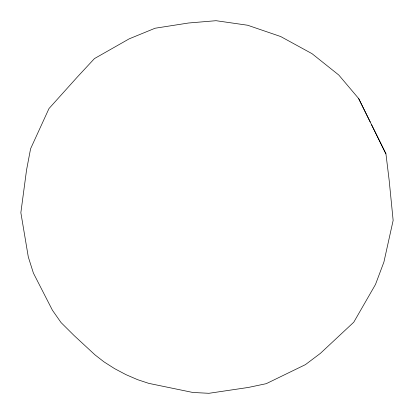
<?xml version="1.0" encoding="UTF-8"?>
<svg xmlns="http://www.w3.org/2000/svg" width="414" height="414" viewBox="0 0 414 414"><rect width="100%" height="100%" fill="white"/><g stroke="black" fill="none" stroke-linecap="round" stroke-linejoin="round"><path stroke-width="0.62" d="M358.643 98.527L338.766 75.012L312.011 53.665L280.687 36.541L247.686 25.249L216.067 20.7L188.546 23.003L155.09 28.235L129.199 38.838L94.454 58.586L77.33 77.025L48.981 108.566L30.589 148.745L26.553 169.999L20.855 212.682L28.302 256.97L33.405 273.1L52.418 310.215L61.039 322.553L74.225 335.661L94.987 354.86L103.981 361.857L114.507 368.579L125.939 374.634L137.588 379.664L148.771 383.364L192.81 392.467L208.93 393.3L248.369 387.447L266.249 383.669L305.408 364.646L320.41 353.349L353.758 322.216L375.482 284.48L383.907 262.052L393.145 220.398L389.139 180.059L385.941 153.879L358.643 98.527L370.271 122.073M371.575 124.78L385.941 153.879"/></g></svg>
